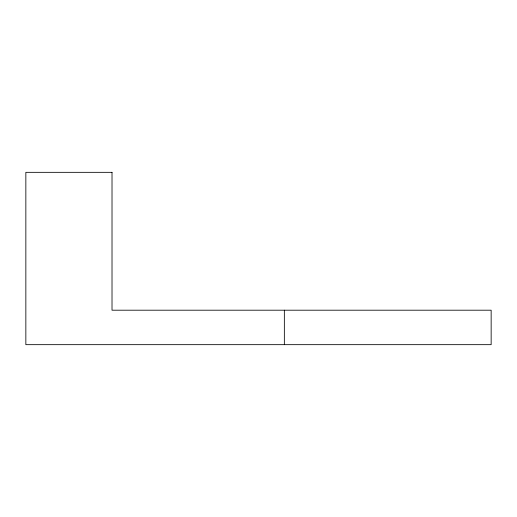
<?xml version="1.0" encoding="UTF-8"?>
<svg xmlns="http://www.w3.org/2000/svg" width="517" height="517" viewBox="0 0 517 517"><rect width="100%" height="100%" fill="white"/><g stroke="black" fill="none" stroke-linecap="round" stroke-linejoin="round"><path stroke-width="0.78" d="M284.35 310.2L284.35 344.665M112.015 172.335L25.85 172.335L25.85 344.665L491.15 344.665L491.15 310.2L112.015 310.2L112.015 172.335"/></g></svg>
